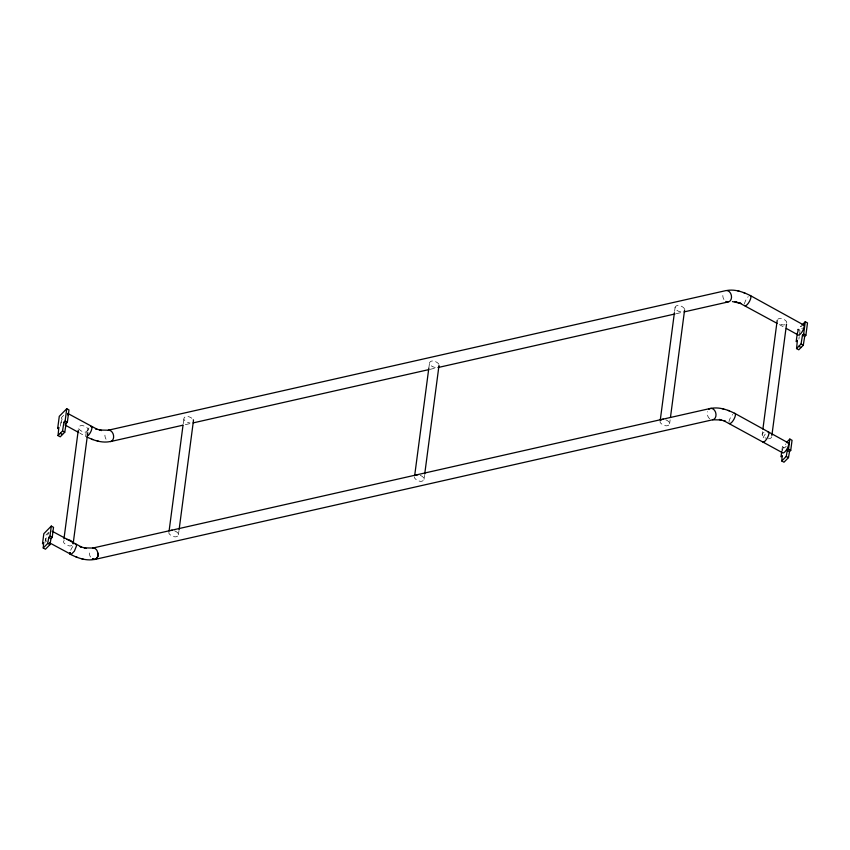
<?xml version="1.0" encoding="UTF-8"?>
<svg xmlns="http://www.w3.org/2000/svg" width="850" height="850" viewBox="0 0 850 850"><rect width="100%" height="100%" fill="white"/><g stroke="black" fill="none" stroke-linecap="round" stroke-linejoin="round"><path stroke-width="0.64" stroke-dasharray="4.25 3.19" d="M45.05 542.502L46.049 534.926L48.546 532.387M60.371 426.158L61.498 417.562L63.994 415.023M183.218 423.746L183.908 418.508M178.426 534.809L179.116 529.571M428.814 368.22L429.505 362.993M424.022 479.294L424.533 475.362M674.581 311.397L675.091 307.477M669.619 423.767L670.129 419.847M762.206 434.286L762.546 431.672M781.851 450.479L782.351 446.696L784.847 444.157M797.321 333.009L797.81 329.322L801.125 325.943M798.894 339.15L799.223 336.696M799.383 335.463L800.031 330.554L802.517 328.015M86.201 432.395L85.68 436.369L79.942 433.203M86.657 431.513L89.25 427.561M786.239 446.229L784.571 447.929L782.351 446.696M185.353 424.649L191.824 423.183M430.174 369.304L436.656 367.837M676.292 313.671L681.477 312.502M797.81 329.322L800.031 330.554M779.376 324.626L784.008 327.186M61.593 423.077A5.801 1.913 -61.1 0 1 63.484 416.447M70.688 550.226A5.801 1.913 -61.1 0 1 73.738 545.392M90.536 557.037A5.801 4.282 77.3 0 1 89.59 551.331M106.048 439.206A5.801 4.282 77.3 0 1 105.113 433.5M47.069 541.163A5.801 1.913 -61.1 0 1 46.049 538.613A5.801 1.913 -61.1 0 1 49.098 532.727M784.911 324.7A3.697 2.667 7.5 0 1 783.349 324.966A7.661 5.525 7.5 0 1 778.781 323.138M786.696 322.883A3.697 2.667 7.5 0 0 786.569 321.683A7.661 5.525 7.5 0 0 780.534 318.357A3.697 2.667 7.5 0 0 777.782 319.356M763.98 432.469A3.697 2.667 7.5 0 0 762.333 435.487A7.661 5.525 7.5 0 0 766.009 438.217M771.715 436.741A3.697 2.667 7.5 0 1 768.368 438.812M782.213 451.138A5.801 1.913 -61.1 0 1 785.963 443.87M728.981 421.749A5.801 1.913 -61.1 0 1 732.721 414.481M665.805 419.836A7.661 5.525 7.5 0 1 669.481 422.578A3.697 2.667 7.5 0 1 666.273 425.85A7.661 5.525 7.5 0 1 660.237 422.524A3.697 2.667 7.5 0 1 660.11 421.324M684.473 308.72A7.661 5.525 7.5 0 0 678.438 305.394A3.697 2.667 7.5 0 0 675.229 308.667A7.661 5.525 7.5 0 0 681.264 311.993M763.173 437.814A5.801 1.913 -61.1 0 1 766.222 432.979M723.945 299.529A5.801 4.282 77.3 0 1 722.999 293.824M744.494 303.918A5.801 1.913 -61.1 0 1 748.234 296.65M709.644 418.774A5.801 4.282 77.3 0 1 707.487 411.655M420.208 475.362A7.661 5.525 7.5 0 1 423.884 478.093A3.697 2.667 7.5 0 1 420.676 481.366A7.661 5.525 7.5 0 1 414.641 478.04A3.697 2.667 7.5 0 1 414.513 476.839M438.876 364.236A7.661 5.525 7.5 0 0 432.841 360.91A3.697 2.667 7.5 0 0 429.632 364.183A7.661 5.525 7.5 0 0 435.668 367.519M797.725 333.296A5.801 1.913 -61.1 0 1 801.476 326.039M174.611 530.878A7.661 5.525 7.5 0 1 178.288 533.609A3.697 2.667 7.5 0 1 175.079 536.881A7.661 5.525 7.5 0 1 169.044 533.556A3.697 2.667 7.5 0 1 168.916 532.366M191.824 418.253A7.661 5.525 7.5 0 0 187.244 416.426A3.697 2.667 7.5 0 0 184.036 419.709A7.661 5.525 7.5 0 0 190.071 423.034M87.529 431.109A3.697 2.667 7.5 0 0 87.986 428.836A7.661 5.525 7.5 0 0 81.951 425.51A3.697 2.667 7.5 0 0 78.742 428.783A7.661 5.525 7.5 0 0 84.766 432.108A3.697 2.667 7.5 0 0 86.328 431.853M64.207 540.366A3.697 2.667 7.5 0 0 63.75 542.629A7.661 5.525 7.5 0 0 69.785 545.966A3.697 2.667 7.5 0 0 72.537 544.956"/><path stroke-width="1.27" d="M710.706 408.372L92.82 548.048A5.801 4.282 77.3 0 1 96.985 550.471L98.026 553.254L97.931 556.176L96.709 558.45L94.711 559.47L92.448 558.949L94.711 559.47L712.597 419.794A5.801 4.282 77.3 0 0 715.53 412.123A5.801 4.282 77.3 0 0 708.709 409.381M98.026 553.265L97.931 556.176L96.709 558.45L94.711 559.47M43.233 547.984L43.701 542.576L42.5 543.798L43.828 533.704L51.297 526.086L53.518 527.319L52.19 537.413L50.989 538.634L49.948 544.638L45.454 549.217L43.233 547.984L47.727 543.405L48.769 537.402L49.969 536.18L51.297 526.086M786.505 442.467L789.831 439.078L792.051 440.311L790.723 450.404L789.523 451.626L788.481 457.629L783.987 462.209L781.766 460.987L782.223 455.568L781.023 456.79L781.692 451.743M58.023 435.582L58.862 427.391L57.662 428.612L59.277 416.33L66.757 408.712L68.978 409.944L67.352 422.227L66.162 423.449L64.759 432.204L60.244 436.815L58.023 435.582L62.539 430.982L63.931 422.227L65.131 421.005L66.757 408.712M801.954 325.093L805.279 321.714L807.5 322.936L805.885 335.219L804.684 336.441L803.293 345.206L798.777 349.807L796.546 348.585L797.385 340.393L796.184 341.615L797.321 333.009M63.963 538.826L78.264 430.206M87.773 432.65L73.132 543.883A3.697 2.667 7.5 0 0 72.994 542.693A7.661 5.525 7.5 0 0 66.959 539.357M169.086 531.048L183.048 425.053M179.116 529.571L193.417 420.952A3.697 2.667 7.5 0 0 193.279 419.762M414.683 475.533L428.814 368.22M424.713 474.056L439.004 365.436M660.28 420.017L674.411 312.704M670.48 417.233L684.601 309.921M762.896 429.059L777.187 320.439M771.885 435.423L786.526 324.19M781.766 460.987L786.261 456.397L787.302 450.404L788.503 449.183L789.831 439.078M796.546 348.585L801.072 343.974L802.464 335.219L803.664 333.997L805.279 321.714M49.523 542.81L71.156 554.455L74.375 551.172L76.436 546.082A5.801 1.913 -61.1 0 0 75.278 544.287M182.761 425.234L110.224 441.639A5.801 4.282 77.3 0 0 113.539 435.423A5.801 4.282 77.3 0 0 108.332 430.206L726.219 290.53A5.801 4.282 77.3 0 1 731.531 297.245A5.801 4.282 77.3 0 1 725.847 301.442M193.12 422.896L428.878 369.601M437.952 367.551L675.006 313.958M684.069 311.908L728.11 301.952M727.037 290.456C735.293 289.064 743.516 292.071 750.763 295.8L804.004 325.178M108.269 430.217L99.875 430.047L101.511 430.546L95.54 428.719L96.858 429.123L67.703 413.408A5.801 1.913 -61.1 0 1 67.873 414.959M109.406 441.713C101.607 443.009 93.766 440.438 86.87 436.942M711.514 408.287C719.78 406.895 728.004 409.902 735.25 413.631L788.492 443.02M712.661 419.783L721.044 419.953L719.419 419.454L725.379 421.281L724.072 420.877L782.383 452.678A5.801 1.913 -61.1 0 0 787.344 448.343A5.801 1.913 -61.1 0 0 787.504 442.765M92.756 548.048L84.363 547.878L85.999 548.378L80.027 546.55L81.345 546.954L52.19 531.239M93.893 559.544C85.637 560.936 77.414 557.929 70.168 554.2L69.998 552.659L70.168 554.2L71.156 554.455M732.434 301.58L740.903 303.45L734.931 301.623L736.557 302.122M91.779 426.7L90.791 426.456L91.779 426.711L91.949 428.251L91.258 430.684A5.801 1.913 -61.1 0 1 88.209 435.519M743.484 292.549L744.802 292.963M737.63 290.764L739.266 291.263M727.972 410.391L729.289 410.794M722.117 408.595L723.754 409.094M97.176 440.906L98.812 441.405M91.641 439.206L92.958 439.609M81.664 558.737L83.3 559.236M76.128 557.037L77.446 557.451M739.585 303.046L777.07 323.351M803.664 333.997L805.885 335.219M802.464 335.219L804.684 336.441M786.324 328.461L797.895 334.847A5.801 1.913 -61.1 0 0 802.857 330.501A5.801 1.913 -61.1 0 0 803.016 324.934M801.072 343.974L803.293 345.206M798.809 346.269L801.029 347.501M788.503 449.183L790.723 450.404M787.302 450.404L789.523 451.626M786.261 456.397L788.481 457.629M65.131 421.005L67.352 422.227M63.931 422.227L66.162 423.449M65.036 424.979L78.795 432.576M62.539 430.982L64.759 432.204M60.286 433.277L62.507 434.499M49.969 536.18L52.19 537.413M48.769 537.402L50.989 538.634M47.727 543.405L49.948 544.638M734.262 413.376A5.801 1.913 -61.1 0 1 734.102 418.954A5.801 1.913 -61.1 0 1 729.151 423.289M660.694 420.251A3.697 2.667 7.5 0 1 663.457 419.252M767.763 431.864A5.801 1.913 -61.1 0 1 767.614 437.442A5.801 1.913 -61.1 0 1 762.652 441.788M749.774 295.545A5.801 1.913 -61.1 0 1 749.626 301.112A5.801 1.913 -61.1 0 1 744.664 305.458M416.298 475.022A3.697 2.667 7.5 0 1 417.86 474.767M170.701 530.538A3.697 2.667 7.5 0 1 172.263 530.283"/></g></svg>
